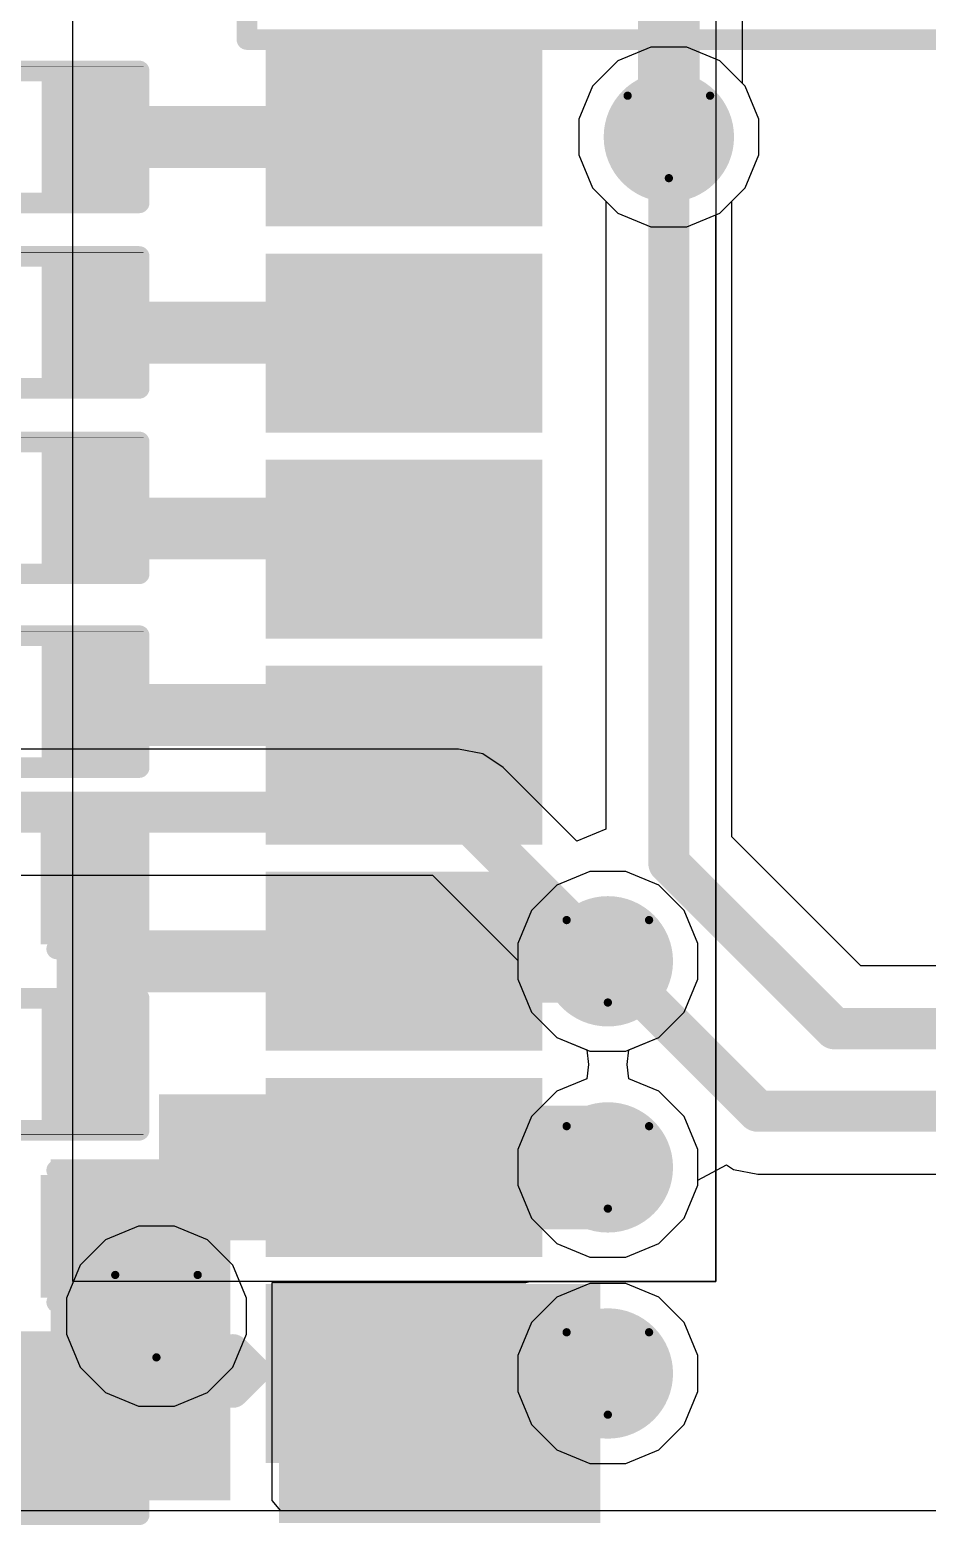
# Model space of a CAD drawing. Header units: inches. Extents: x -6 to 385, y -2 to 98.
# Drawn here: x 31.42 to 36.94, y 6.75 to 15.96 of the extents above; entities that cross this region are included whole.
import ezdxf

# ---------------------------------------------------------------- set-up
doc = ezdxf.new("R2010")
doc.units = ezdxf.units.IN
for name, color, linetype in [('Bottom Layer', 5, 'Continuous'), ('Bottom Overlay', 54, 'Continuous'), ('Bottom Paste', 16, 'Continuous'), ('Bottom Solder', 6, 'Continuous'), ('Drill Drawing', 1, 'Continuous'), ('Layer 1', 16, 'Continuous'), ('Layer 2', 76, 'Continuous'), ('Top Layer', 1, 'Continuous'), ('Top Overlay', 2, 'Continuous'), ('Top Solder', 216, 'Continuous'), ('Via Holes', 16, 'Continuous')]:
    doc.layers.add(name, color=color, linetype=linetype)

# ---------------------------------------------------------------- blocks, each defined once
blk = doc.blocks.new('38_SMD_M______B_9')
at = {"layer": 'Bottom Layer'}
for points in [[(-9.5, -0.81), (-8, -0.81), (-8, -1.71), (-9.5, -1.71)], [(-9.5, -2.08), (-8, -2.08), (-8, -2.98), (-9.5, -2.98)], [(-9.5, -3.35), (-8, -3.35), (-8, -4.25), (-9.5, -4.25)], [(-9.5, -4.62), (-8, -4.62), (-8, -5.52), (-9.5, -5.52)], [(-9.5, -5.89), (-8, -5.89), (-8, -6.79), (-9.5, -6.79)], [(-9.5, -7.16), (-8, -7.16), (-8, -8.06), (-9.5, -8.06)], [(-9.5, -8.43), (-8, -8.43), (-8, -9.33), (-9.5, -9.33)]]:
    blk.add_hatch(color=5, dxfattribs=at).paths.add_polyline_path(points)
at = {"layer": 'Bottom Overlay'}
for points in [[(-7.9586, -9.4056), (-7.5406, -9.4056), (-7.5406, -8.3276), (-7.9586, -8.3276)], [(-9.5206, -9.8016), (-7.5406, -9.8016), (-7.5406, -9.3616), (-9.5206, -9.3616)]]:
    blk.add_hatch(color=54, dxfattribs=at).paths.add_polyline_path(points)
at = {"layer": 'Bottom Paste'}
for points in [[(-9.5, -0.81), (-8, -0.81), (-8, -1.71), (-9.5, -1.71)], [(-9.5, -2.08), (-8, -2.08), (-8, -2.98), (-9.5, -2.98)], [(-9.5, -3.35), (-8, -3.35), (-8, -4.25), (-9.5, -4.25)], [(-9.5, -4.62), (-8, -4.62), (-8, -5.52), (-9.5, -5.52)], [(-9.5, -5.89), (-8, -5.89), (-8, -6.79), (-9.5, -6.79)], [(-9.5, -7.16), (-8, -7.16), (-8, -8.06), (-9.5, -8.06)], [(-9.5, -8.43), (-8, -8.43), (-8, -9.33), (-9.5, -9.33)]]:
    blk.add_hatch(color=16, dxfattribs=at).paths.add_polyline_path(points)
at = {"layer": 'Bottom Solder'}
for points in [[(-9.6016, -0.7084), (-7.8984, -0.7084), (-7.8984, -1.8116), (-9.6016, -1.8116)], [(-9.6016, -1.9784), (-7.8984, -1.9784), (-7.8984, -3.0816), (-9.6016, -3.0816)], [(-9.6016, -3.2484), (-7.8984, -3.2484), (-7.8984, -4.3516), (-9.6016, -4.3516)], [(-9.6016, -4.5184), (-7.8984, -4.5184), (-7.8984, -5.6216), (-9.6016, -5.6216)], [(-9.6016, -5.7884), (-7.8984, -5.7884), (-7.8984, -6.8916), (-9.6016, -6.8916)], [(-9.6016, -7.0584), (-7.8984, -7.0584), (-7.8984, -8.1616), (-9.6016, -8.1616)], [(-9.6016, -8.3284), (-7.8984, -8.3284), (-7.8984, -9.4316), (-9.6016, -9.4316)]]:
    blk.add_hatch(color=6, dxfattribs=at).paths.add_polyline_path(points)
at = {"layer": 'Bottom Overlay', "const_width": 0.2}
for points in [[(-9.8044, -8.7376), (-9.8044, -8.9916)], [(-9.8044, -8.7376), (-9.6774, -8.8646)], [(-9.8044, -8.9916), (-9.6774, -8.8646)]]:
    blk.add_lwpolyline(points, dxfattribs=at)
at = {"layer": 'Bottom Overlay', "const_width": 0.1}
for points in [[(-9.8544, -8.7376, 1), (-9.7544, -8.7376, 1)], [(-9.8544, -8.7376, 1), (-9.7544, -8.7376, 1)], [(-9.7274, -8.8646, 1), (-9.6274, -8.8646, 1)], [(-9.7274, -8.8646, 1), (-9.6274, -8.8646, 1)], [(-9.8544, -8.9916, 1), (-9.7544, -8.9916, 1)], [(-9.8544, -8.9916, 1), (-9.7544, -8.9916, 1)]]:
    blk.add_lwpolyline(points, format="xyb", close=True, dxfattribs=at)
blk = doc.blocks.new('R___0402_B_29')
at = {"layer": 'Bottom Layer'}
for points in [[(-0.2413, 0.3175), (-0.2413, -0.3175), (-0.6985, -0.3175), (-0.6985, 0.3175)], [(0.6985, 0.3175), (0.6985, -0.3175), (0.2413, -0.3175), (0.2413, 0.3175)]]:
    blk.add_hatch(color=5, dxfattribs=at).paths.add_polyline_path(points)
at = {"layer": 'Bottom Paste'}
for points in [[(-0.2413, 0.3175), (-0.2413, -0.3175), (-0.6985, -0.3175), (-0.6985, 0.3175)], [(0.6985, 0.3175), (0.6985, -0.3175), (0.2413, -0.3175), (0.2413, 0.3175)]]:
    blk.add_hatch(color=16, dxfattribs=at).paths.add_polyline_path(points)
at = {"layer": 'Bottom Solder'}
for points in [[(-0.1863, 0.3725), (-0.1863, -0.3725), (-0.7535, -0.3725), (-0.7535, 0.3725)], [(0.7535, 0.3725), (0.7535, -0.3725), (0.1863, -0.3725), (0.1863, 0.3725)]]:
    blk.add_hatch(color=6, dxfattribs=at).paths.add_polyline_path(points)
at = {"layer": 'Bottom Overlay'}
for points, const_width in [([(-0.7874, 0.4064), (-0.7874, -0.4064)], 0.127), ([(0.7874, 0.4064), (-0.7874, 0.4064)], 0.127), ([(0.7874, 0.4064), (0.7874, -0.4064)], 0.127), ([(0.8128, 0.4318), (-0.8128, 0.4318)], 0.00323), ([(0.7874, -0.4064), (-0.7874, -0.4064)], 0.127)]:
    blk.add_lwpolyline(points, dxfattribs=dict(at, const_width=const_width))
for points, const_width in [([(-0.8191, 0.4064, 1), (-0.7556, 0.4064, 1)], 0.0635), ([(-0.8191, 0.4064, 1), (-0.7556, 0.4064, 1)], 0.0635), ([(0.7556, 0.4064, 1), (0.8191, 0.4064, 1)], 0.0635), ([(0.7556, 0.4064, 1), (0.8191, 0.4064, 1)], 0.0635), ([(-0.8136, 0.4318, 1), (-0.812, 0.4318, 1)], 0.00161), ([(0.812, 0.4318, 1), (0.8136, 0.4318, 1)], 0.00161), ([(-0.8191, -0.4064, 1), (-0.7556, -0.4064, 1)], 0.0635), ([(-0.8191, -0.4064, 1), (-0.7556, -0.4064, 1)], 0.0635), ([(0.7556, -0.4064, 1), (0.8191, -0.4064, 1)], 0.0635), ([(0.7556, -0.4064, 1), (0.8191, -0.4064, 1)], 0.0635)]:
    blk.add_lwpolyline(points, format="xyb", close=True, dxfattribs=dict(at, const_width=const_width))
blk = doc.blocks.new('R___0402_B_32')
at = {"layer": 'Bottom Layer'}
for points in [[(-0.2413, 0.3175), (-0.2413, -0.3175), (-0.6985, -0.3175), (-0.6985, 0.3175)], [(0.6985, 0.3175), (0.6985, -0.3175), (0.2413, -0.3175), (0.2413, 0.3175)]]:
    blk.add_hatch(color=5, dxfattribs=at).paths.add_polyline_path(points)
at = {"layer": 'Bottom Paste'}
for points in [[(-0.2413, 0.3175), (-0.2413, -0.3175), (-0.6985, -0.3175), (-0.6985, 0.3175)], [(0.6985, 0.3175), (0.6985, -0.3175), (0.2413, -0.3175), (0.2413, 0.3175)]]:
    blk.add_hatch(color=16, dxfattribs=at).paths.add_polyline_path(points)
at = {"layer": 'Bottom Solder'}
for points in [[(-0.1863, 0.3725), (-0.1863, -0.3725), (-0.7535, -0.3725), (-0.7535, 0.3725)], [(0.7535, 0.3725), (0.7535, -0.3725), (0.1863, -0.3725), (0.1863, 0.3725)]]:
    blk.add_hatch(color=6, dxfattribs=at).paths.add_polyline_path(points)
at = {"layer": 'Bottom Overlay'}
for points, const_width in [([(-0.7874, -0.4064), (-0.7874, 0.4064)], 0.127), ([(-0.7874, 0.4064), (0.7874, 0.4064)], 0.127), ([(0.7874, -0.4064), (0.7874, 0.4064)], 0.127), ([(-0.8128, 0.4318), (0.8128, 0.4318)], 0.00323), ([(-0.7874, -0.4064), (0.7874, -0.4064)], 0.127)]:
    blk.add_lwpolyline(points, dxfattribs=dict(at, const_width=const_width))
for points, const_width in [([(-0.8191, 0.4064, 1), (-0.7556, 0.4064, 1)], 0.0635), ([(-0.8191, 0.4064, 1), (-0.7556, 0.4064, 1)], 0.0635), ([(0.7556, 0.4064, 1), (0.8191, 0.4064, 1)], 0.0635), ([(0.7556, 0.4064, 1), (0.8191, 0.4064, 1)], 0.0635), ([(-0.8136, 0.4318, 1), (-0.812, 0.4318, 1)], 0.00161), ([(0.812, 0.4318, 1), (0.8136, 0.4318, 1)], 0.00161), ([(-0.8191, -0.4064, 1), (-0.7556, -0.4064, 1)], 0.0635), ([(-0.8191, -0.4064, 1), (-0.7556, -0.4064, 1)], 0.0635), ([(0.7556, -0.4064, 1), (0.8191, -0.4064, 1)], 0.0635), ([(0.7556, -0.4064, 1), (0.8191, -0.4064, 1)], 0.0635)]:
    blk.add_lwpolyline(points, format="xyb", close=True, dxfattribs=dict(at, const_width=const_width))
blk = doc.blocks.new('R___0402_B_33')
at = {"layer": 'Bottom Layer'}
for points in [[(-0.2413, 0.3175), (-0.2413, -0.3175), (-0.6985, -0.3175), (-0.6985, 0.3175)], [(0.6985, 0.3175), (0.6985, -0.3175), (0.2413, -0.3175), (0.2413, 0.3175)]]:
    blk.add_hatch(color=5, dxfattribs=at).paths.add_polyline_path(points)
at = {"layer": 'Bottom Paste'}
for points in [[(-0.2413, 0.3175), (-0.2413, -0.3175), (-0.6985, -0.3175), (-0.6985, 0.3175)], [(0.6985, 0.3175), (0.6985, -0.3175), (0.2413, -0.3175), (0.2413, 0.3175)]]:
    blk.add_hatch(color=16, dxfattribs=at).paths.add_polyline_path(points)
at = {"layer": 'Bottom Solder'}
for points in [[(-0.1863, 0.3725), (-0.1863, -0.3725), (-0.7535, -0.3725), (-0.7535, 0.3725)], [(0.7535, 0.3725), (0.7535, -0.3725), (0.1863, -0.3725), (0.1863, 0.3725)]]:
    blk.add_hatch(color=6, dxfattribs=at).paths.add_polyline_path(points)
at = {"layer": 'Bottom Overlay'}
for points, const_width in [([(-0.7874, -0.4064), (-0.7874, 0.4064)], 0.127), ([(-0.7874, 0.4064), (0.7874, 0.4064)], 0.127), ([(0.7874, -0.4064), (0.7874, 0.4064)], 0.127), ([(-0.8128, 0.4318), (0.8128, 0.4318)], 0.00323), ([(-0.7874, -0.4064), (0.7874, -0.4064)], 0.127)]:
    blk.add_lwpolyline(points, dxfattribs=dict(at, const_width=const_width))
for points, const_width in [([(-0.8191, 0.4064, 1), (-0.7556, 0.4064, 1)], 0.0635), ([(-0.8191, 0.4064, 1), (-0.7556, 0.4064, 1)], 0.0635), ([(0.7556, 0.4064, 1), (0.8191, 0.4064, 1)], 0.0635), ([(0.7556, 0.4064, 1), (0.8191, 0.4064, 1)], 0.0635), ([(-0.8136, 0.4318, 1), (-0.812, 0.4318, 1)], 0.00161), ([(0.812, 0.4318, 1), (0.8136, 0.4318, 1)], 0.00161), ([(-0.8191, -0.4064, 1), (-0.7556, -0.4064, 1)], 0.0635), ([(-0.8191, -0.4064, 1), (-0.7556, -0.4064, 1)], 0.0635), ([(0.7556, -0.4064, 1), (0.8191, -0.4064, 1)], 0.0635), ([(0.7556, -0.4064, 1), (0.8191, -0.4064, 1)], 0.0635)]:
    blk.add_lwpolyline(points, format="xyb", close=True, dxfattribs=dict(at, const_width=const_width))
blk = doc.blocks.new('R___0402_B_34')
at = {"layer": 'Bottom Layer'}
for points in [[(-0.2413, 0.3175), (-0.2413, -0.3175), (-0.6985, -0.3175), (-0.6985, 0.3175)], [(0.6985, 0.3175), (0.6985, -0.3175), (0.2413, -0.3175), (0.2413, 0.3175)]]:
    blk.add_hatch(color=5, dxfattribs=at).paths.add_polyline_path(points)
at = {"layer": 'Bottom Paste'}
for points in [[(-0.2413, 0.3175), (-0.2413, -0.3175), (-0.6985, -0.3175), (-0.6985, 0.3175)], [(0.6985, 0.3175), (0.6985, -0.3175), (0.2413, -0.3175), (0.2413, 0.3175)]]:
    blk.add_hatch(color=16, dxfattribs=at).paths.add_polyline_path(points)
at = {"layer": 'Bottom Solder'}
for points in [[(-0.1863, 0.3725), (-0.1863, -0.3725), (-0.7535, -0.3725), (-0.7535, 0.3725)], [(0.7535, 0.3725), (0.7535, -0.3725), (0.1863, -0.3725), (0.1863, 0.3725)]]:
    blk.add_hatch(color=6, dxfattribs=at).paths.add_polyline_path(points)
at = {"layer": 'Bottom Overlay'}
for points, const_width in [([(-0.7874, -0.4064), (-0.7874, 0.4064)], 0.127), ([(-0.7874, 0.4064), (0.7874, 0.4064)], 0.127), ([(0.7874, -0.4064), (0.7874, 0.4064)], 0.127), ([(-0.8128, 0.4318), (0.8128, 0.4318)], 0.00323), ([(-0.7874, -0.4064), (0.7874, -0.4064)], 0.127)]:
    blk.add_lwpolyline(points, dxfattribs=dict(at, const_width=const_width))
for points, const_width in [([(-0.8191, 0.4064, 1), (-0.7556, 0.4064, 1)], 0.0635), ([(-0.8191, 0.4064, 1), (-0.7556, 0.4064, 1)], 0.0635), ([(0.7556, 0.4064, 1), (0.8191, 0.4064, 1)], 0.0635), ([(0.7556, 0.4064, 1), (0.8191, 0.4064, 1)], 0.0635), ([(-0.8136, 0.4318, 1), (-0.812, 0.4318, 1)], 0.00161), ([(0.812, 0.4318, 1), (0.8136, 0.4318, 1)], 0.00161), ([(-0.8191, -0.4064, 1), (-0.7556, -0.4064, 1)], 0.0635), ([(-0.8191, -0.4064, 1), (-0.7556, -0.4064, 1)], 0.0635), ([(0.7556, -0.4064, 1), (0.8191, -0.4064, 1)], 0.0635), ([(0.7556, -0.4064, 1), (0.8191, -0.4064, 1)], 0.0635)]:
    blk.add_lwpolyline(points, format="xyb", close=True, dxfattribs=dict(at, const_width=const_width))
blk = doc.blocks.new('R___0402_B_36')
at = {"layer": 'Bottom Layer'}
for points in [[(-0.2413, 0.3175), (-0.2413, -0.3175), (-0.6985, -0.3175), (-0.6985, 0.3175)], [(0.6985, 0.3175), (0.6985, -0.3175), (0.2413, -0.3175), (0.2413, 0.3175)]]:
    blk.add_hatch(color=5, dxfattribs=at).paths.add_polyline_path(points)
at = {"layer": 'Bottom Paste'}
for points in [[(-0.2413, 0.3175), (-0.2413, -0.3175), (-0.6985, -0.3175), (-0.6985, 0.3175)], [(0.6985, 0.3175), (0.6985, -0.3175), (0.2413, -0.3175), (0.2413, 0.3175)]]:
    blk.add_hatch(color=16, dxfattribs=at).paths.add_polyline_path(points)
at = {"layer": 'Bottom Solder'}
for points in [[(-0.1863, 0.3725), (-0.1863, -0.3725), (-0.7535, -0.3725), (-0.7535, 0.3725)], [(0.7535, 0.3725), (0.7535, -0.3725), (0.1863, -0.3725), (0.1863, 0.3725)]]:
    blk.add_hatch(color=6, dxfattribs=at).paths.add_polyline_path(points)
at = {"layer": 'Bottom Overlay'}
for points, const_width in [([(-0.7874, -0.4064), (-0.7874, 0.4064)], 0.127), ([(-0.7874, 0.4064), (0.7874, 0.4064)], 0.127), ([(0.7874, -0.4064), (0.7874, 0.4064)], 0.127), ([(-0.8128, 0.4318), (0.8128, 0.4318)], 0.00323), ([(-0.7874, -0.4064), (0.7874, -0.4064)], 0.127)]:
    blk.add_lwpolyline(points, dxfattribs=dict(at, const_width=const_width))
for points, const_width in [([(-0.8191, 0.4064, 1), (-0.7556, 0.4064, 1)], 0.0635), ([(-0.8191, 0.4064, 1), (-0.7556, 0.4064, 1)], 0.0635), ([(0.7556, 0.4064, 1), (0.8191, 0.4064, 1)], 0.0635), ([(0.7556, 0.4064, 1), (0.8191, 0.4064, 1)], 0.0635), ([(-0.8136, 0.4318, 1), (-0.812, 0.4318, 1)], 0.00161), ([(0.812, 0.4318, 1), (0.8136, 0.4318, 1)], 0.00161), ([(-0.8191, -0.4064, 1), (-0.7556, -0.4064, 1)], 0.0635), ([(-0.8191, -0.4064, 1), (-0.7556, -0.4064, 1)], 0.0635), ([(0.7556, -0.4064, 1), (0.8191, -0.4064, 1)], 0.0635), ([(0.7556, -0.4064, 1), (0.8191, -0.4064, 1)], 0.0635)]:
    blk.add_lwpolyline(points, format="xyb", close=True, dxfattribs=dict(at, const_width=const_width))
blk = doc.blocks.new('C___0603_B_82')
at = {"layer": 'Bottom Layer'}
for points in [[(-1.143, -0.4445), (-1.143, 0.4445), (-0.381, 0.4445), (-0.381, -0.4445)], [(0.381, -0.4445), (0.381, 0.4445), (1.143, 0.4445), (1.143, -0.4445)]]:
    blk.add_hatch(color=5, dxfattribs=at).paths.add_polyline_path(points)
at = {"layer": 'Bottom Paste'}
for points in [[(-1.143, -0.4445), (-1.143, 0.4445), (-0.381, 0.4445), (-0.381, -0.4445)], [(0.381, -0.4445), (0.381, 0.4445), (1.143, 0.4445), (1.143, -0.4445)]]:
    blk.add_hatch(color=16, dxfattribs=at).paths.add_polyline_path(points)
at = {"layer": 'Bottom Solder'}
for points in [[(-1.203, -0.5045), (-1.203, 0.5045), (-0.321, 0.5045), (-0.321, -0.5045)], [(0.321, -0.5045), (0.321, 0.5045), (1.203, 0.5045), (1.203, -0.5045)]]:
    blk.add_hatch(color=6, dxfattribs=at).paths.add_polyline_path(points)
at = {"layer": 'Bottom Overlay', "const_width": 0.127}
for points in [[(-1.2446, 0.5334), (-0.4572, 0.5334)], [(-1.2446, -0.5334), (-1.2446, 0.5334)], [(0.4572, 0.5334), (1.2446, 0.5334)], [(1.2446, -0.5334), (1.2446, 0.5334)], [(-1.2446, -0.5334), (-0.4572, -0.5334)], [(0.4572, -0.5334), (1.2446, -0.5334)]]:
    blk.add_lwpolyline(points, dxfattribs=at)
at = {"layer": 'Bottom Overlay', "const_width": 0.0635}
for points in [[(-1.2764, 0.5334, 1), (-1.2128, 0.5334, 1)], [(-1.2764, 0.5334, 1), (-1.2128, 0.5334, 1)], [(-0.4889, 0.5334, 1), (-0.4254, 0.5334, 1)], [(0.4255, 0.5334, 1), (0.489, 0.5334, 1)], [(1.2128, 0.5334, 1), (1.2764, 0.5334, 1)], [(1.2128, 0.5334, 1), (1.2764, 0.5334, 1)], [(-1.2764, -0.5334, 1), (-1.2128, -0.5334, 1)], [(-1.2764, -0.5334, 1), (-1.2128, -0.5334, 1)], [(-0.4889, -0.5334, 1), (-0.4254, -0.5334, 1)], [(0.4255, -0.5334, 1), (0.489, -0.5334, 1)], [(1.2128, -0.5334, 1), (1.2764, -0.5334, 1)], [(1.2128, -0.5334, 1), (1.2764, -0.5334, 1)]]:
    blk.add_lwpolyline(points, format="xyb", close=True, dxfattribs=at)
blk = doc.blocks.new('C___0402_B_83')
at = {"layer": 'Bottom Layer'}
for points in [[(-0.2413, 0.3175), (-0.2413, -0.3175), (-0.6985, -0.3175), (-0.6985, 0.3175)], [(0.6985, 0.3175), (0.6985, -0.3175), (0.2413, -0.3175), (0.2413, 0.3175)]]:
    blk.add_hatch(color=5, dxfattribs=at).paths.add_polyline_path(points)
at = {"layer": 'Bottom Paste'}
for points in [[(-0.2413, 0.3175), (-0.2413, -0.3175), (-0.6985, -0.3175), (-0.6985, 0.3175)], [(0.6985, 0.3175), (0.6985, -0.3175), (0.2413, -0.3175), (0.2413, 0.3175)]]:
    blk.add_hatch(color=16, dxfattribs=at).paths.add_polyline_path(points)
at = {"layer": 'Bottom Solder'}
for points in [[(-0.1813, 0.3775), (-0.1813, -0.3775), (-0.7585, -0.3775), (-0.7585, 0.3775)], [(0.7585, 0.3775), (0.7585, -0.3775), (0.1813, -0.3775), (0.1813, 0.3775)]]:
    blk.add_hatch(color=6, dxfattribs=at).paths.add_polyline_path(points)
at = {"layer": 'Bottom Overlay', "const_width": 0.127}
for points in [[(-0.7874, -0.4064), (-0.7874, 0.4064)], [(-0.7874, 0.4064), (-0.2794, 0.4064)], [(0.2794, 0.4064), (0.7874, 0.4064)], [(0.7874, -0.4064), (0.7874, 0.4064)], [(-0.7874, -0.4064), (-0.2794, -0.4064)], [(0.2794, -0.4064), (0.7874, -0.4064)]]:
    blk.add_lwpolyline(points, dxfattribs=at)
at = {"layer": 'Bottom Overlay', "const_width": 0.0635}
for points in [[(-0.8191, 0.4064, 1), (-0.7556, 0.4064, 1)], [(-0.8191, 0.4064, 1), (-0.7556, 0.4064, 1)], [(-0.3111, 0.4064, 1), (-0.2477, 0.4064, 1)], [(0.2477, 0.4064, 1), (0.3111, 0.4064, 1)], [(0.7556, 0.4064, 1), (0.8191, 0.4064, 1)], [(0.7556, 0.4064, 1), (0.8191, 0.4064, 1)], [(-0.8192, -0.4064, 1), (-0.7557, -0.4064, 1)], [(-0.8192, -0.4064, 1), (-0.7557, -0.4064, 1)], [(-0.3111, -0.4064, 1), (-0.2477, -0.4064, 1)], [(0.2477, -0.4064, 1), (0.3112, -0.4064, 1)], [(0.7556, -0.4064, 1), (0.8191, -0.4064, 1)], [(0.7556, -0.4064, 1), (0.8191, -0.4064, 1)]]:
    blk.add_lwpolyline(points, format="xyb", close=True, dxfattribs=at)
blk = doc.blocks.new('C___0402_B_84')
at = {"layer": 'Bottom Layer'}
for points in [[(-0.2413, 0.3175), (-0.2413, -0.3175), (-0.6985, -0.3175), (-0.6985, 0.3175)], [(0.6985, 0.3175), (0.6985, -0.3175), (0.2413, -0.3175), (0.2413, 0.3175)]]:
    blk.add_hatch(color=5, dxfattribs=at).paths.add_polyline_path(points)
at = {"layer": 'Bottom Paste'}
for points in [[(-0.2413, 0.3175), (-0.2413, -0.3175), (-0.6985, -0.3175), (-0.6985, 0.3175)], [(0.6985, 0.3175), (0.6985, -0.3175), (0.2413, -0.3175), (0.2413, 0.3175)]]:
    blk.add_hatch(color=16, dxfattribs=at).paths.add_polyline_path(points)
at = {"layer": 'Bottom Solder'}
for points in [[(-0.1813, 0.3775), (-0.1813, -0.3775), (-0.7585, -0.3775), (-0.7585, 0.3775)], [(0.7585, 0.3775), (0.7585, -0.3775), (0.1813, -0.3775), (0.1813, 0.3775)]]:
    blk.add_hatch(color=6, dxfattribs=at).paths.add_polyline_path(points)
at = {"layer": 'Bottom Overlay', "const_width": 0.127}
for points in [[(-0.7874, 0.4064), (-0.7874, -0.4064)], [(-0.2794, 0.4064), (-0.7874, 0.4064)], [(0.7874, 0.4064), (0.2794, 0.4064)], [(0.7874, 0.4064), (0.7874, -0.4064)], [(-0.2794, -0.4064), (-0.7874, -0.4064)], [(0.7874, -0.4064), (0.2794, -0.4064)]]:
    blk.add_lwpolyline(points, dxfattribs=at)
at = {"layer": 'Bottom Overlay', "const_width": 0.0635}
for points in [[(-0.8191, 0.4064, 1), (-0.7556, 0.4064, 1)], [(-0.8191, 0.4064, 1), (-0.7556, 0.4064, 1)], [(-0.3112, 0.4064, 1), (-0.2477, 0.4064, 1)], [(0.2477, 0.4064, 1), (0.3111, 0.4064, 1)], [(0.7557, 0.4064, 1), (0.8192, 0.4064, 1)], [(0.7557, 0.4064, 1), (0.8192, 0.4064, 1)], [(-0.8191, -0.4064, 1), (-0.7556, -0.4064, 1)], [(-0.8191, -0.4064, 1), (-0.7556, -0.4064, 1)], [(-0.3111, -0.4064, 1), (-0.2477, -0.4064, 1)], [(0.2477, -0.4064, 1), (0.3111, -0.4064, 1)], [(0.7556, -0.4064, 1), (0.8191, -0.4064, 1)], [(0.7556, -0.4064, 1), (0.8191, -0.4064, 1)]]:
    blk.add_lwpolyline(points, format="xyb", close=True, dxfattribs=at)
blk = doc.blocks.new('AFC07_S15ECA_00_100')
at = {"layer": 'Top Overlay', "const_width": 0.127}
for points in [[(6.6, -3.8499), (6.6, 0.4001)], [(6.6, -3.8499), (-6.6, -3.8499)]]:
    blk.add_lwpolyline(points, dxfattribs=at)
at = {"layer": 'Top Overlay', "const_width": 0.0635}
for points in [[(6.5682, 0.4001, 1), (6.6317, 0.4001, 1)], [(6.5682, -3.8499, 1), (6.6317, -3.8499, 1)], [(6.5682, -3.8499, 1), (6.6317, -3.8499, 1)]]:
    blk.add_lwpolyline(points, format="xyb", close=True, dxfattribs=at)

msp = doc.modelspace()

# ---------------------------------------------------------------- hatches: boundary and pattern name
at = {"layer": 'Bottom Layer'}
h = msp.add_hatch(color=5, dxfattribs=at)
edge = h.paths.add_edge_path()
edge.add_arc((35.3517, 15.3), 0.3, 0, 360)
h = msp.add_hatch(color=5, dxfattribs=at)
edge = h.paths.add_edge_path()
edge.add_arc((34.9758, 10.22), 0.3, 0, 360)
for points in [[(32.2111, 8.5), (34.47, 8.5), (34.47, 9.4), (32.2111, 9.4)], [(31.5423, 8.5), (34.47, 8.5), (34.47, 8.9994), (31.5423, 8.9994)], [(31.5423, 6.8981), (32.6491, 6.8981), (32.6491, 8.9994), (31.5423, 8.9994)]]:
    msp.add_hatch(color=5, dxfattribs=at).paths.add_polyline_path(points)
h = msp.add_hatch(color=5, dxfattribs=at)
edge = h.paths.add_edge_path()
edge.add_arc((34.9758, 8.95), 0.3, 0, 360)
h = msp.add_hatch(color=5, dxfattribs=at)
edge = h.paths.add_edge_path()
edge.add_arc((32.1949, 8.0332), 0.3, 0, 360)
h = msp.add_hatch(color=5, dxfattribs=at)
edge = h.paths.add_edge_path()
edge.add_arc((34.9758, 7.68), 0.3, 0, 360)
at = {"layer": 'Bottom Solder'}
h = msp.add_hatch(color=6, dxfattribs=at)
edge = h.paths.add_edge_path()
edge.add_arc((35.3517, 15.3), 0.4016, 0, 360)
h = msp.add_hatch(color=6, dxfattribs=at)
edge = h.paths.add_edge_path()
edge.add_arc((34.9758, 10.22), 0.4016, 0, 360)
h = msp.add_hatch(color=6, dxfattribs=at)
edge = h.paths.add_edge_path()
edge.add_arc((34.9758, 8.95), 0.4016, 0, 360)
h = msp.add_hatch(color=6, dxfattribs=at)
edge = h.paths.add_edge_path()
edge.add_arc((32.1949, 8.0332), 0.4016, 0, 360)
h = msp.add_hatch(color=6, dxfattribs=at)
edge = h.paths.add_edge_path()
edge.add_arc((34.9758, 7.68), 0.4016, 0, 360)
at = {"layer": 'Layer 1'}
h = msp.add_hatch(color=16, dxfattribs=at)
edge = h.paths.add_edge_path()
edge.add_arc((35.3517, 15.3), 0.3, 0, 360)
h = msp.add_hatch(color=16, dxfattribs=at)
edge = h.paths.add_edge_path()
edge.add_arc((34.9758, 10.22), 0.3, 0, 360)
h = msp.add_hatch(color=16, dxfattribs=at)
edge = h.paths.add_edge_path()
edge.add_arc((34.9758, 8.95), 0.3, 0, 360)
h = msp.add_hatch(color=16, dxfattribs=at)
edge = h.paths.add_edge_path()
edge.add_arc((32.1949, 8.0332), 0.3, 0, 360)
h = msp.add_hatch(color=16, dxfattribs=at)
edge = h.paths.add_edge_path()
edge.add_arc((34.9758, 7.68), 0.3, 0, 360)
at = {"layer": 'Layer 2'}
h = msp.add_hatch(color=76, dxfattribs=at)
edge = h.paths.add_edge_path()
edge.add_arc((35.3517, 15.3), 0.3, 0, 360)
h = msp.add_hatch(color=76, dxfattribs=at)
edge = h.paths.add_edge_path()
edge.add_arc((34.9758, 10.22), 0.3, 0, 360)
h = msp.add_hatch(color=76, dxfattribs=at)
edge = h.paths.add_edge_path()
edge.add_arc((34.9758, 8.95), 0.3, 0, 360)
h = msp.add_hatch(color=76, dxfattribs=at)
edge = h.paths.add_edge_path()
edge.add_arc((32.1949, 8.0332), 0.3, 0, 360)
h = msp.add_hatch(color=76, dxfattribs=at)
edge = h.paths.add_edge_path()
edge.add_arc((34.9758, 7.68), 0.3, 0, 360)
at = {"layer": 'Top Layer'}
h = msp.add_hatch(color=1, dxfattribs=at)
edge = h.paths.add_edge_path()
edge.add_arc((35.3517, 15.3), 0.3, 0, 360)
h = msp.add_hatch(color=1, dxfattribs=at)
edge = h.paths.add_edge_path()
edge.add_arc((34.9758, 10.22), 0.3, 0, 360)
h = msp.add_hatch(color=1, dxfattribs=at)
edge = h.paths.add_edge_path()
edge.add_arc((34.9758, 8.95), 0.3, 0, 360)
h = msp.add_hatch(color=1, dxfattribs=at)
edge = h.paths.add_edge_path()
edge.add_arc((32.1949, 8.0332), 0.3, 0, 360)
h = msp.add_hatch(color=1, dxfattribs=at)
edge = h.paths.add_edge_path()
edge.add_arc((34.9758, 7.68), 0.3, 0, 360)
at = {"layer": 'Top Solder'}
h = msp.add_hatch(color=216, dxfattribs=at)
edge = h.paths.add_edge_path()
edge.add_arc((35.3517, 15.3), 0.4016, 0, 360)
h = msp.add_hatch(color=216, dxfattribs=at)
edge = h.paths.add_edge_path()
edge.add_arc((34.9758, 10.22), 0.4016, 0, 360)
h = msp.add_hatch(color=216, dxfattribs=at)
edge = h.paths.add_edge_path()
edge.add_arc((34.9758, 8.95), 0.4016, 0, 360)
h = msp.add_hatch(color=216, dxfattribs=at)
edge = h.paths.add_edge_path()
edge.add_arc((32.1949, 8.0332), 0.4016, 0, 360)
h = msp.add_hatch(color=216, dxfattribs=at)
edge = h.paths.add_edge_path()
edge.add_arc((34.9758, 7.68), 0.4016, 0, 360)
at = {"layer": 'Via Holes'}
h = msp.add_hatch(color=7, dxfattribs=at)
edge = h.paths.add_edge_path()
edge.add_arc((35.3517, 15.3), 0.15, 0, 360)
h = msp.add_hatch(color=7, dxfattribs=at)
edge = h.paths.add_edge_path()
edge.add_arc((34.9758, 10.22), 0.15, 0, 360)
h = msp.add_hatch(color=7, dxfattribs=at)
edge = h.paths.add_edge_path()
edge.add_arc((34.9758, 8.95), 0.15, 0, 360)
h = msp.add_hatch(color=7, dxfattribs=at)
edge = h.paths.add_edge_path()
edge.add_arc((32.1949, 8.0332), 0.15, 0, 360)
h = msp.add_hatch(color=7, dxfattribs=at)
edge = h.paths.add_edge_path()
edge.add_arc((34.9758, 7.68), 0.15, 0, 360)

# ---------------------------------------------------------------- linework, layer by layer
at = {"layer": 'Bottom Layer'}
for p, q in [((31.6792, 8.246), (31.6792, 26.9748)), ((35.642, 26.9748), (35.642, 8.246)), ((35.8049, 15.6303), (35.8049, 16.2635)), ((35.8214, 15.6138), (35.8049, 15.6303)), ((35.9057, 15.4102), (35.8214, 15.6138)), ((35.9057, 15.1898), (35.9057, 15.4102)), ((35.8214, 14.9862), (35.9057, 15.1898)), ((35.6655, 14.8303), (35.8214, 14.9862)), ((35.642, 14.8206), (35.6655, 14.8303)), ((35.642, 8.246), (35.642, 14.8206)), ((35.642, 8.246), (31.6792, 8.246)), ((32.9081, 6.8981), (32.9081, 8.241)), ((32.9081, 8.241), (34.47, 8.241)), ((34.47, 8.241), (34.495, 8.246)), ((34.495, 8.246), (35.642, 8.246)), ((32.9608, 6.8339), (32.9081, 6.8981)), ((61.561, 6.8339), (32.9608, 6.8339))]:
    msp.add_line(p, q, dxfattribs=at)
for points, const_width in [([(35.3517, 15.3), (35.3517, 16.2635)], 0.381), ([(31.7709, 15.3), (33.72, 15.3)], 0.381), ([(31.771, 14.1316), (31.771, 14.157)], 0.381), ([(31.771, 14.1316), (31.8091, 14.0935)], 0.381), ([(31.8091, 14.0935), (33.6565, 14.0935)], 0.381), ([(33.6565, 14.0935), (33.72, 14.03)], 0.381), ([(31.771, 12.9251), (31.771, 13.014)], 0.381), ([(31.771, 12.9251), (31.8091, 12.887)], 0.381), ([(31.8091, 12.887), (33.593, 12.887)], 0.381), ([(33.593, 12.887), (33.72, 12.76)], 0.381), ([(31.7709, 11.7821), (31.7709, 11.871)], 0.381), ([(31.7709, 11.7821), (31.8149, 11.7381)], 0.381), ([(31.8149, 11.7381), (33.4719, 11.7381)], 0.381), ([(33.4719, 11.7381), (33.72, 11.49)], 0.381), ([(31.7709, 10.22), (31.7709, 10.7026)], 0.381), ([(33.7508, 10.1892), (33.7816, 10.22)], 0.508), ([(33.7816, 10.22), (34.9333, 10.22)], 0.508), ([(34.9333, 10.22), (34.9457, 10.2076)], 0.508), ([(34.9457, 10.19), (34.9457, 10.2076)], 0.508), ([(31.7709, 10.22), (33.72, 10.22)], 0.381), ([(31.7709, 9.585), (31.7709, 10.22)], 0.381), ([(33.72, 8.95), (34.9758, 8.95)], 0.762), ([(33.4737, 8.7037), (33.72, 8.95)], 0.381), ([(31.9812, 8.6527), (32.0322, 8.7037)], 0.381), ([(32.0322, 8.7037), (33.4737, 8.7037)], 0.381), ([(31.7709, 8.6146), (31.809, 8.6527)], 0.381), ([(31.7709, 8.5257), (31.7709, 8.6146)], 0.381), ([(31.809, 8.6527), (31.9812, 8.6527)], 0.381), ([(33.72, 7.68), (34.9758, 7.68)], 0.762)]:
    msp.add_lwpolyline(points, dxfattribs=dict(at, const_width=const_width))
for points, const_width in [([(31.6756, 15.3, 1), (31.8661, 15.3, 1)], 0.1905), ([(33.6247, 15.3, 1), (33.8152, 15.3, 1)], 0.1905), ([(35.2564, 15.3, 1), (35.4469, 15.3, 1)], 0.1905), ([(31.6757, 14.157, 1), (31.8662, 14.157, 1)], 0.1905), ([(31.6757, 14.1316, 1), (31.8662, 14.1316, 1)], 0.1905), ([(31.6757, 14.1316, 1), (31.8662, 14.1316, 1)], 0.1905), ([(31.7138, 14.0935, 1), (31.9043, 14.0935, 1)], 0.1905), ([(31.7138, 14.0935, 1), (31.9043, 14.0935, 1)], 0.1905), ([(33.5612, 14.0935, 1), (33.7517, 14.0935, 1)], 0.1905), ([(33.5612, 14.0935, 1), (33.7517, 14.0935, 1)], 0.1905), ([(33.6247, 14.03, 1), (33.8152, 14.03, 1)], 0.1905), ([(31.6757, 13.014, 1), (31.8662, 13.014, 1)], 0.1905), ([(31.6757, 12.9251, 1), (31.8662, 12.9251, 1)], 0.1905), ([(31.6757, 12.9251, 1), (31.8662, 12.9251, 1)], 0.1905), ([(31.7138, 12.887, 1), (31.9043, 12.887, 1)], 0.1905), ([(31.7138, 12.887, 1), (31.9043, 12.887, 1)], 0.1905), ([(33.4978, 12.887, 1), (33.6883, 12.887, 1)], 0.1905), ([(33.4978, 12.887, 1), (33.6883, 12.887, 1)], 0.1905), ([(33.6248, 12.76, 1), (33.8153, 12.76, 1)], 0.1905), ([(31.6756, 11.871, 1), (31.8661, 11.871, 1)], 0.1905), ([(31.6756, 11.7821, 1), (31.8661, 11.7821, 1)], 0.1905), ([(31.6756, 11.7821, 1), (31.8661, 11.7821, 1)], 0.1905), ([(31.7196, 11.7381, 1), (31.9101, 11.7381, 1)], 0.1905), ([(31.7196, 11.7381, 1), (31.9101, 11.7381, 1)], 0.1905), ([(33.3766, 11.7381, 1), (33.5671, 11.7381, 1)], 0.1905), ([(33.3766, 11.7381, 1), (33.5671, 11.7381, 1)], 0.1905), ([(33.6248, 11.49, 1), (33.8153, 11.49, 1)], 0.1905), ([(31.6756, 10.7026, 1), (31.8661, 10.7026, 1)], 0.1905), ([(33.6238, 10.1892, 1), (33.8778, 10.1892, 1)], 0.254), ([(33.6546, 10.22, 1), (33.9086, 10.22, 1)], 0.254), ([(33.6546, 10.22, 1), (33.9086, 10.22, 1)], 0.254), ([(34.8063, 10.22, 1), (35.0603, 10.22, 1)], 0.254), ([(34.8063, 10.22, 1), (35.0603, 10.22, 1)], 0.254), ([(34.8187, 10.2076, 1), (35.0727, 10.2076, 1)], 0.254), ([(34.8187, 10.2076, 1), (35.0727, 10.2076, 1)], 0.254), ([(34.8187, 10.19, 1), (35.0727, 10.19, 1)], 0.254), ([(31.6756, 10.22, 1), (31.8661, 10.22, 1)], 0.1905), ([(31.6756, 10.22, 1), (31.8661, 10.22, 1)], 0.1905), ([(31.6756, 10.22, 1), (31.8661, 10.22, 1)], 0.1905), ([(33.6247, 10.22, 1), (33.8152, 10.22, 1)], 0.1905), ([(31.6756, 9.585, 1), (31.8661, 9.585, 1)], 0.1905), ([(33.5295, 8.95, 1), (33.9105, 8.95, 1)], 0.381), ([(34.7853, 8.95, 1), (35.1663, 8.95, 1)], 0.381), ([(33.6247, 8.95, 1), (33.8152, 8.95, 1)], 0.1905), ([(31.9369, 8.7037, 1), (32.1274, 8.7037, 1)], 0.1905), ([(31.9369, 8.7037, 1), (32.1274, 8.7037, 1)], 0.1905), ([(33.3784, 8.7037, 1), (33.5689, 8.7037, 1)], 0.1905), ([(33.3784, 8.7037, 1), (33.5689, 8.7037, 1)], 0.1905), ([(31.6756, 8.6146, 1), (31.8661, 8.6146, 1)], 0.1905), ([(31.6756, 8.6146, 1), (31.8661, 8.6146, 1)], 0.1905), ([(31.7137, 8.6527, 1), (31.9042, 8.6527, 1)], 0.1905), ([(31.7137, 8.6527, 1), (31.9042, 8.6527, 1)], 0.1905), ([(31.8859, 8.6527, 1), (32.0764, 8.6527, 1)], 0.1905), ([(31.8859, 8.6527, 1), (32.0764, 8.6527, 1)], 0.1905), ([(31.6756, 8.5257, 1), (31.8661, 8.5257, 1)], 0.1905), ([(33.5295, 7.68, 1), (33.9105, 7.68, 1)], 0.381), ([(34.7853, 7.68, 1), (35.1663, 7.68, 1)], 0.381)]:
    msp.add_lwpolyline(points, format="xyb", close=True, dxfattribs=dict(at, const_width=const_width))
at = {"layer": 'Drill Drawing', "const_width": 0.0508}
for points in [[(35.0977, 15.554), (35.6057, 15.554)], [(35.0977, 15.554), (35.3517, 15.046)], [(35.3517, 15.046), (35.6057, 15.554)], [(34.7218, 10.474), (35.2298, 10.474)], [(34.7218, 10.474), (34.9758, 9.966)], [(34.9758, 9.966), (35.2298, 10.474)], [(34.7218, 9.204), (35.2298, 9.204)], [(34.7218, 9.204), (34.9758, 8.696)], [(34.9758, 8.696), (35.2298, 9.204)], [(31.9409, 8.2872), (32.4489, 8.2872)], [(31.9409, 8.2872), (32.1949, 7.7792)], [(32.1949, 7.7792), (32.4489, 8.2872)], [(34.7218, 7.934), (35.2298, 7.934)], [(34.7218, 7.934), (34.9758, 7.426)], [(34.9758, 7.426), (35.2298, 7.934)]]:
    msp.add_lwpolyline(points, dxfattribs=at)
at = {"layer": 'Drill Drawing', "const_width": 0.0254}
for points in [[(35.085, 15.554, 1), (35.1104, 15.554, 1)], [(35.085, 15.554, 1), (35.1104, 15.554, 1)], [(35.593, 15.554, 1), (35.6184, 15.554, 1)], [(35.593, 15.554, 1), (35.6184, 15.554, 1)], [(35.339, 15.046, 1), (35.3644, 15.046, 1)], [(35.339, 15.046, 1), (35.3644, 15.046, 1)], [(34.7091, 10.474, 1), (34.7345, 10.474, 1)], [(34.7091, 10.474, 1), (34.7345, 10.474, 1)], [(35.2171, 10.474, 1), (35.2425, 10.474, 1)], [(35.2171, 10.474, 1), (35.2425, 10.474, 1)], [(34.9631, 9.966, 1), (34.9885, 9.966, 1)], [(34.9631, 9.966, 1), (34.9885, 9.966, 1)], [(34.7091, 9.204, 1), (34.7345, 9.204, 1)], [(34.7091, 9.204, 1), (34.7345, 9.204, 1)], [(35.2171, 9.204, 1), (35.2425, 9.204, 1)], [(35.2171, 9.204, 1), (35.2425, 9.204, 1)], [(34.9631, 8.696, 1), (34.9885, 8.696, 1)], [(34.9631, 8.696, 1), (34.9885, 8.696, 1)], [(31.9282, 8.2872, 1), (31.9536, 8.2872, 1)], [(31.9282, 8.2872, 1), (31.9536, 8.2872, 1)], [(32.4362, 8.2872, 1), (32.4616, 8.2872, 1)], [(32.4362, 8.2872, 1), (32.4616, 8.2872, 1)], [(34.7091, 7.934, 1), (34.7345, 7.934, 1)], [(34.7091, 7.934, 1), (34.7345, 7.934, 1)], [(35.2171, 7.934, 1), (35.2425, 7.934, 1)], [(35.2171, 7.934, 1), (35.2425, 7.934, 1)], [(32.1822, 7.7792, 1), (32.2076, 7.7792, 1)], [(32.1822, 7.7792, 1), (32.2076, 7.7792, 1)], [(34.9631, 7.426, 1), (34.9885, 7.426, 1)], [(34.9631, 7.426, 1), (34.9885, 7.426, 1)]]:
    msp.add_lwpolyline(points, format="xyb", close=True, dxfattribs=at)
at = {"layer": 'Layer 1'}
for p, q in [((35.2415, 15.854), (35.0379, 15.7697)), ((35.4619, 15.854), (35.2415, 15.854)), ((35.6655, 15.7697), (35.4619, 15.854)), ((35.0379, 15.7697), (34.882, 15.6138)), ((35.8214, 15.6138), (35.6655, 15.7697)), ((34.882, 15.6138), (34.7977, 15.4102)), ((35.9057, 15.4102), (35.8214, 15.6138)), ((34.7977, 15.4102), (34.7977, 15.1898)), ((35.9057, 15.1898), (35.9057, 15.4102)), ((34.7977, 15.1898), (34.882, 14.9862)), ((35.8214, 14.9862), (35.9057, 15.1898)), ((34.882, 14.9862), (35.0379, 14.8303)), ((35.6655, 14.8303), (35.8214, 14.9862)), ((35.0379, 14.8303), (35.2415, 14.746)), ((35.2415, 14.746), (35.4619, 14.746)), ((35.4619, 14.746), (35.6655, 14.8303)), ((34.662, 10.6897), (34.5061, 10.5338)), ((34.8656, 10.774), (34.662, 10.6897)), ((35.086, 10.774), (34.8656, 10.774)), ((35.2896, 10.6897), (35.086, 10.774)), ((35.4455, 10.5338), (35.2896, 10.6897)), ((34.5061, 10.5338), (34.4218, 10.3302)), ((35.5298, 10.3302), (35.4455, 10.5338)), ((34.4218, 10.3302), (34.4218, 10.1098)), ((35.5298, 10.1098), (35.5298, 10.3302)), ((34.4218, 10.1098), (34.5061, 9.9062)), ((35.4455, 9.9062), (35.5298, 10.1098)), ((34.5061, 9.9062), (34.662, 9.7503)), ((35.2896, 9.7503), (35.4455, 9.9062)), ((34.662, 9.7503), (34.8465, 9.6739)), ((35.1051, 9.6739), (35.2896, 9.7503)), ((34.8465, 9.6739), (34.8565, 9.585)), ((34.8565, 9.585), (34.8465, 9.4961)), ((35.0951, 9.585), (35.1051, 9.6739)), ((35.1051, 9.4961), (35.0951, 9.585)), ((34.8465, 9.4961), (34.662, 9.4197)), ((35.2896, 9.4197), (35.1051, 9.4961)), ((34.662, 9.4197), (34.5061, 9.2638)), ((35.4455, 9.2638), (35.2896, 9.4197)), ((34.5061, 9.2638), (34.4218, 9.0602)), ((35.5298, 9.0602), (35.4455, 9.2638)), ((34.4218, 9.0602), (34.4218, 8.8398)), ((35.5298, 8.8398), (35.5298, 9.0602)), ((34.4218, 8.8398), (34.5061, 8.6362)), ((35.4455, 8.6362), (35.5298, 8.8398)), ((32.0847, 8.5872), (31.881, 8.5028)), ((32.3051, 8.5872), (32.0847, 8.5872)), ((32.5087, 8.5028), (32.3051, 8.5872)), ((34.5061, 8.6362), (34.662, 8.4803)), ((35.2896, 8.4803), (35.4455, 8.6362)), ((31.881, 8.5028), (31.7252, 8.347)), ((32.6645, 8.347), (32.5087, 8.5028)), ((34.662, 8.4803), (34.8656, 8.396)), ((35.086, 8.396), (35.2896, 8.4803)), ((34.8656, 8.396), (35.086, 8.396)), ((31.7252, 8.347), (31.6409, 8.1434)), ((32.7489, 8.1434), (32.6645, 8.347)), ((31.6409, 8.1434), (31.6409, 7.923)), ((32.7489, 7.923), (32.7489, 8.1434)), ((31.6409, 7.923), (31.7252, 7.7193)), ((32.6645, 7.7193), (32.7489, 7.923)), ((31.7252, 7.7193), (31.881, 7.5635)), ((32.5087, 7.5635), (32.6645, 7.7193)), ((31.881, 7.5635), (32.0847, 7.4792)), ((32.3051, 7.4792), (32.5087, 7.5635)), ((32.0847, 7.4792), (32.3051, 7.4792)), ((61.561, 6.8339), (23.3744, 6.8339))]:
    msp.add_line(p, q, dxfattribs=at)
at = {"layer": 'Layer 2'}
for p, q in [((35.2415, 15.854), (35.0379, 15.7697)), ((35.4619, 15.854), (35.2415, 15.854)), ((35.6655, 15.7697), (35.4619, 15.854)), ((35.0379, 15.7697), (34.882, 15.6138)), ((35.8214, 15.6138), (35.6655, 15.7697)), ((34.882, 15.6138), (34.7977, 15.4102)), ((35.9057, 15.4102), (35.8214, 15.6138)), ((34.7977, 15.4102), (34.7977, 15.1898)), ((35.9057, 15.1898), (35.9057, 15.4102)), ((34.7977, 15.1898), (34.882, 14.9862)), ((35.8214, 14.9862), (35.9057, 15.1898)), ((34.882, 14.9862), (35.0379, 14.8303)), ((35.6655, 14.8303), (35.8214, 14.9862)), ((35.0379, 14.8303), (35.2415, 14.746)), ((35.2415, 14.746), (35.4619, 14.746)), ((35.4619, 14.746), (35.6655, 14.8303)), ((34.662, 10.6897), (34.5061, 10.5338)), ((34.8656, 10.774), (34.662, 10.6897)), ((35.086, 10.774), (34.8656, 10.774)), ((35.2896, 10.6897), (35.086, 10.774)), ((35.4455, 10.5338), (35.2896, 10.6897)), ((34.5061, 10.5338), (34.4218, 10.3302)), ((35.5298, 10.3302), (35.4455, 10.5338)), ((34.4218, 10.3302), (34.4218, 10.1098)), ((35.5298, 10.1098), (35.5298, 10.3302)), ((34.4218, 10.1098), (34.5061, 9.9062)), ((35.4455, 9.9062), (35.5298, 10.1098)), ((34.5061, 9.9062), (34.662, 9.7503)), ((35.2896, 9.7503), (35.4455, 9.9062)), ((34.662, 9.7503), (34.8656, 9.666)), ((35.086, 9.666), (35.2896, 9.7503)), ((34.8656, 9.666), (35.086, 9.666)), ((34.8656, 8.234), (34.662, 8.1497)), ((35.086, 8.234), (34.8656, 8.234)), ((35.2896, 8.1497), (35.086, 8.234)), ((34.662, 8.1497), (34.5061, 7.9938)), ((35.4455, 7.9938), (35.2896, 8.1497)), ((34.5061, 7.9938), (34.4218, 7.7902)), ((35.5298, 7.7902), (35.4455, 7.9938)), ((34.4218, 7.7902), (34.4218, 7.5698)), ((35.5298, 7.5698), (35.5298, 7.7902)), ((34.4218, 7.5698), (34.5061, 7.3662)), ((35.4455, 7.3662), (35.5298, 7.5698)), ((34.5061, 7.3662), (34.662, 7.2103)), ((35.2896, 7.2103), (35.4455, 7.3662)), ((34.662, 7.2103), (34.8656, 7.126)), ((35.086, 7.126), (35.2896, 7.2103)), ((34.8656, 7.126), (35.086, 7.126)), ((61.561, 6.8339), (29.7756, 6.8339))]:
    msp.add_line(p, q, dxfattribs=at)
at = {"layer": 'Top Layer'}
for p, q in [((35.2415, 15.854), (35.0379, 15.7697)), ((35.4619, 15.854), (35.2415, 15.854)), ((35.6655, 15.7697), (35.4619, 15.854)), ((35.0379, 15.7697), (34.882, 15.6138)), ((35.8214, 15.6138), (35.6655, 15.7697)), ((34.882, 15.6138), (34.7977, 15.4102)), ((35.9057, 15.4102), (35.8214, 15.6138)), ((34.7977, 15.4102), (34.7977, 15.1898)), ((35.9057, 15.1898), (35.9057, 15.4102)), ((34.7977, 15.1898), (34.882, 14.9862)), ((35.8214, 14.9862), (35.9057, 15.1898)), ((34.882, 14.9862), (34.9632, 14.905)), ((35.7402, 14.905), (35.8214, 14.9862)), ((34.9632, 14.905), (34.9632, 11.0334)), ((35.7402, 10.9864), (35.7402, 14.905)), ((34.0566, 11.5277), (30.9602, 11.5277)), ((34.2053, 11.4981), (34.0566, 11.5277)), ((34.3313, 11.4139), (34.2053, 11.4981)), ((34.7854, 10.9597), (34.3313, 11.4139)), ((34.9632, 11.0334), (34.7854, 10.9597)), ((36.5337, 10.1929), (35.7402, 10.9864)), ((29.507, 10.7507), (33.8957, 10.7507)), ((33.8957, 10.7507), (34.4218, 10.2246)), ((34.4218, 10.2246), (34.4218, 10.1098)), ((46.1286, 10.1929), (36.5337, 10.1929)), ((34.4218, 10.1098), (34.5061, 9.9062)), ((34.5061, 9.9062), (34.662, 9.7503)), ((34.662, 9.7503), (34.8465, 9.6739)), ((34.8465, 9.6739), (34.8565, 9.585)), ((34.8565, 9.585), (34.8465, 9.4961)), ((34.8465, 9.4961), (34.662, 9.4197)), ((34.662, 9.4197), (34.5061, 9.2638)), ((34.5061, 9.2638), (34.4218, 9.0602)), ((34.4218, 9.0602), (34.4218, 8.8398)), ((35.5298, 8.8713), (35.7076, 8.9663)), ((35.7076, 8.9663), (35.7507, 8.9375)), ((35.7507, 8.9375), (35.8994, 8.9079)), ((35.5298, 8.8398), (35.5298, 8.8713)), ((35.8994, 8.9079), (45.7077, 8.9079)), ((34.4218, 8.8398), (34.5061, 8.6362)), ((35.4455, 8.6362), (35.5298, 8.8398)), ((32.0847, 8.5872), (31.881, 8.5028)), ((32.3051, 8.5872), (32.0847, 8.5872)), ((32.5087, 8.5028), (32.3051, 8.5872)), ((34.5061, 8.6362), (34.662, 8.4803)), ((35.2896, 8.4803), (35.4455, 8.6362)), ((31.881, 8.5028), (31.7252, 8.347)), ((32.6645, 8.347), (32.5087, 8.5028)), ((34.662, 8.4803), (34.8656, 8.396)), ((35.086, 8.396), (35.2896, 8.4803)), ((34.8656, 8.396), (35.086, 8.396)), ((31.7252, 8.347), (31.6409, 8.1434)), ((32.7489, 8.1434), (32.6645, 8.347)), ((31.6409, 8.1434), (31.6409, 7.923)), ((32.7489, 7.923), (32.7489, 8.1434)), ((31.6409, 7.923), (31.7252, 7.7193)), ((32.6645, 7.7193), (32.7489, 7.923)), ((31.7252, 7.7193), (31.881, 7.5635)), ((32.5087, 7.5635), (32.6645, 7.7193)), ((31.881, 7.5635), (32.0847, 7.4792)), ((32.3051, 7.4792), (32.5087, 7.5635)), ((32.0847, 7.4792), (32.3051, 7.4792)), ((47.5936, 6.8339), (23.3744, 6.8339))]:
    msp.add_line(p, q, dxfattribs=at)
at = {"layer": 'Top Layer', "const_width": 0.254}
for points in [[(35.3517, 10.8255), (35.3517, 15.3)], [(25.358, 11.1392), (34.0566, 11.1392)], [(34.0566, 11.1392), (34.9758, 10.22)], [(35.3517, 10.8255), (36.3728, 9.8044)], [(34.9758, 10.22), (35.8994, 9.2964)], [(36.3728, 9.8044), (46.1286, 9.8044)], [(35.8994, 9.2964), (45.8686, 9.2964)]]:
    msp.add_lwpolyline(points, dxfattribs=at)
at = {"layer": 'Top Layer', "const_width": 0.127}
for points in [[(35.2882, 15.3, 1), (35.4152, 15.3, 1)], [(33.9931, 11.1392, 1), (34.1201, 11.1392, 1)], [(33.9931, 11.1392, 1), (34.1201, 11.1392, 1)], [(35.2882, 10.8255, 1), (35.4152, 10.8255, 1)], [(35.2882, 10.8255, 1), (35.4152, 10.8255, 1)], [(34.9123, 10.22, 1), (35.0393, 10.22, 1)], [(34.9123, 10.22, 1), (35.0393, 10.22, 1)], [(36.3093, 9.8044, 1), (36.4363, 9.8044, 1)], [(36.3093, 9.8044, 1), (36.4363, 9.8044, 1)], [(35.8359, 9.2964, 1), (35.9629, 9.2964, 1)], [(35.8359, 9.2964, 1), (35.9629, 9.2964, 1)]]:
    msp.add_lwpolyline(points, format="xyb", close=True, dxfattribs=at)

# ---------------------------------------------------------------- block references
for name, p, rotation in [('AFC07_S15ECA_00_100', (36.6023, 22.5), 270), ('C___0402_B_84', (31.301, 10.7026), 180), ('R___0402_B_29', (31.301, 9.585), 180)]:
    msp.add_blockref(name, p, dxfattribs=dict(rotation=rotation))
for name, p in [('38_SMD_M______B_9', (42.47, 16.56)), ('R___0402_B_32', (31.301, 15.3)), ('R___0402_B_33', (31.3011, 14.157)), ('R___0402_B_34', (31.3011, 13.014)), ('R___0402_B_36', (31.301, 11.8202)), ('C___0402_B_83', (31.301, 8.5257)), ('C___0603_B_82', (30.8438, 7.3426))]:
    msp.add_blockref(name, p)

doc.saveas('drawing.dxf')
